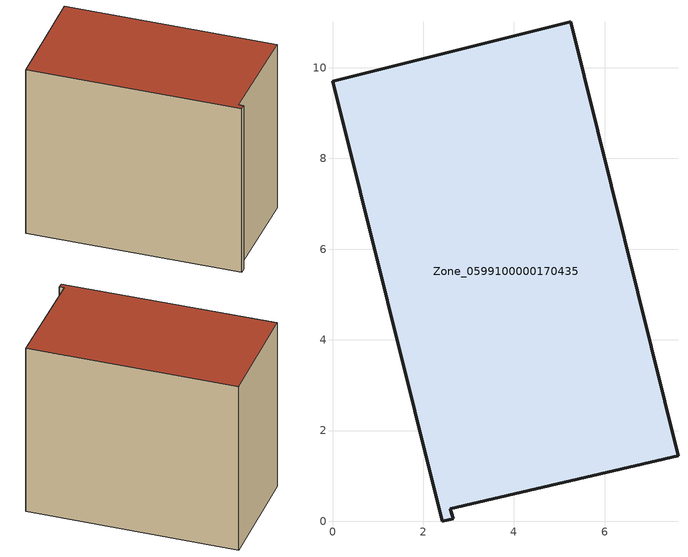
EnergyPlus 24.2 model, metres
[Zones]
Zone_0599100000170435
 floor ground (C_G): 7.62,1.45 2.6,0.28 2.66,0.06 2.42,0 0,9.7 5.25,11.01 z0
 wall outside (C_F): 7.62,1.45 5.25,11.01 0,9.7 2.42,0 2.66,0.06 2.6,0.28 7.62,1.45 z0:8.55
 roof outside (C_R): 2.6,0.28 7.62,1.45 5.25,11.01 0,9.7 2.42,0 2.66,0.06 z8.55
[BUILDING]
Pand.0599100000170435: North Axis=0; Terrain=City; Loads Convergence Tolerance Value=0.04; Temperature Convergence Tolerance Value=0.4; Solar Distribution=FullExterior; Maximum Number of Warmup Days=25; Minimum Number of Warmup Days=1
[Site:Location]
Rotterdam.The.Hague.AP_ZH_NLD Design_Conditions: Latitude=51.96; Longitude=4.45; Time Zone=1; Elevation=-4.5
[SITE:GROUNDTEMPERATURE:BUILDINGSURFACE]
18, 18, 18, 18, 18, 18, 18, 18, 18, 18, 18, 18
[MATERIAL] Thermal Absorptance=0.9; Solar Absorptance=0.7; Visible Absorptance=0.7
Name | Roughness | Thickness | Conductivity | Density | Specific Heat
G.TI.1975-1991 | MediumSmooth | 0.15 | 0.288461 | 540 | 1210
F.TI.1975-1991 | Rough | 0.3 | 0.230769 | 1920 | 840
R.TI.1975-1991 | MediumRough | 0.2 | 0.153846 | 1500 | 1000
[CONSTRUCTION]
C_G: G.TI.1975-1991
C_F: F.TI.1975-1991
C_R: R.TI.1975-1991
[ZONE]
Zone_0599100000170435: Type=1; Multiplier=1; Ceiling Height=Autocalculate; Volume=Autocalculate; Floor Area=autocalculate; Part of Total Floor Area=Yes
[ZONEINFILTRATION:DESIGNFLOWRATE]
Infil_Zone_0599100000170435: Zone or ZoneList or Space or SpaceList=Zone_0599100000170435; Schedule=AlwaysOn; Design Flow Rate Calculation Method=Flow/Area; Flow Rate per Floor Area=0.003; Constant Term Coefficient=1; Temperature Term Coefficient=0; Velocity Term Coefficient=0; Velocity Squared Term Coefficient=0
[HVACTEMPLATE:ZONE:IDEALLOADSAIRSYSTEM]
Zone_0599100000170435: Maximum Heating Supply Air Temperature=50; Minimum Cooling Supply Air Temperature=13; Maximum Heating Supply Air Humidity Ratio=0.0156; Minimum Cooling Supply Air Humidity Ratio=0.0077; Heating Limit=NoLimit; Cooling Limit=NoLimit; Dehumidification Control Type=ConstantSensibleHeatRatio; Cooling Sensible Heat Ratio=0.7; Dehumidification Setpoint=60; Humidification Control Type=None; Humidification Setpoint=30; Outdoor Air Method=None; Outdoor Air Flow Rate per Person=0.00944; Outdoor Air Flow Rate per Zone Floor Area=0; Outdoor Air Flow Rate per Zone=0; Demand Controlled Ventilation Type=None; Outdoor Air Economizer Type=NoEconomizer; Heat Recovery Type=None; Sensible Heat Recovery Effectiveness=0.7; Latent Heat Recovery Effectiveness=0.65
[ZONECONTROL:THERMOSTAT]
ThermostatControl_Zone_0599100000170435: Zone or ZoneList=Zone_0599100000170435; Control Type Schedule=DualSetpointControlType; Control 1=Thermostat_Zone_0599100000170435; Temperature Difference Between Cutout And Setpoint=0
[THERMOSTATSETPOINT:DUALSETPOINT]
Thermostat_Zone_0599100000170435: Heating Setpoint Temperature Schedule=HeatingSetpoint_Zone_0599100000170435; Cooling Setpoint Temperature Schedule=CoolingSetpoint_Zone_0599100000170435
[SCHEDULE:COMPACT]
HeatingSetpoint_Zone_0599100000170435: Through: 12/31, For: AllDays, Until: 24:00, 21
CoolingSetpoint_Zone_0599100000170435: Through: 12/31, For: AllDays, Until: 24:00, 24
DualSetpointControlType: Through: 12/31, For: AllDays, Until: 24:00, 4
AlwaysOn: Through: 12/31, For: AllDays, Until: 24:00, 1
